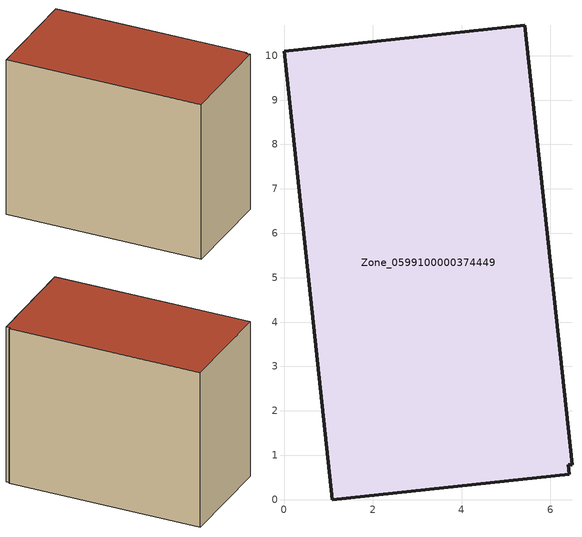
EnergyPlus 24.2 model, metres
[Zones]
Zone_0599100000374449
 floor ground (C_G): 6.49,0.79 6.4,0.78 6.42,0.57 1.08,0 0,10.1 5.43,10.68 z1.69
 wall outside (C_F): 6.49,0.79 5.43,10.68 0,10.1 1.08,0 6.42,0.57 6.4,0.78 6.49,0.79 z1.69:10.01
 roof outside (C_R): 6.4,0.78 6.49,0.79 5.43,10.68 0,10.1 1.08,0 6.42,0.57 z10.01
[BUILDING]
Pand.0599100000374449: North Axis=0; Terrain=City; Loads Convergence Tolerance Value=0.04; Temperature Convergence Tolerance Value=0.4; Solar Distribution=FullExterior; Maximum Number of Warmup Days=25; Minimum Number of Warmup Days=1
[Site:Location]
Rotterdam.The.Hague.AP_ZH_NLD Design_Conditions: Latitude=51.96; Longitude=4.45; Time Zone=1; Elevation=-4.5
[SITE:GROUNDTEMPERATURE:BUILDINGSURFACE]
18, 18, 18, 18, 18, 18, 18, 18, 18, 18, 18, 18
[MATERIAL] Thermal Absorptance=0.9; Solar Absorptance=0.7; Visible Absorptance=0.7
Name | Roughness | Thickness | Conductivity | Density | Specific Heat
G.TI.1992-2005 | MediumSmooth | 0.15 | 0.06 | 540 | 1210
F.TI.1992-2005 | Rough | 0.3 | 0.12 | 1920 | 840
R.TI.1992-2005 | MediumRough | 0.2 | 0.08 | 1500 | 1000
[CONSTRUCTION]
C_G: G.TI.1992-2005
C_F: F.TI.1992-2005
C_R: R.TI.1992-2005
[ZONE]
Zone_0599100000374449: Type=1; Multiplier=1; Ceiling Height=Autocalculate; Volume=Autocalculate; Floor Area=autocalculate; Part of Total Floor Area=Yes
[ZONEINFILTRATION:DESIGNFLOWRATE]
Infil_Zone_0599100000374449: Zone or ZoneList or Space or SpaceList=Zone_0599100000374449; Schedule=AlwaysOn; Design Flow Rate Calculation Method=Flow/Area; Flow Rate per Floor Area=0.0015; Constant Term Coefficient=1; Temperature Term Coefficient=0; Velocity Term Coefficient=0; Velocity Squared Term Coefficient=0
[HVACTEMPLATE:ZONE:IDEALLOADSAIRSYSTEM]
Zone_0599100000374449: Maximum Heating Supply Air Temperature=50; Minimum Cooling Supply Air Temperature=13; Maximum Heating Supply Air Humidity Ratio=0.0156; Minimum Cooling Supply Air Humidity Ratio=0.0077; Heating Limit=NoLimit; Cooling Limit=NoLimit; Dehumidification Control Type=ConstantSensibleHeatRatio; Cooling Sensible Heat Ratio=0.7; Dehumidification Setpoint=60; Humidification Control Type=None; Humidification Setpoint=30; Outdoor Air Method=None; Outdoor Air Flow Rate per Person=0.00944; Outdoor Air Flow Rate per Zone Floor Area=0; Outdoor Air Flow Rate per Zone=0; Demand Controlled Ventilation Type=None; Outdoor Air Economizer Type=NoEconomizer; Heat Recovery Type=None; Sensible Heat Recovery Effectiveness=0.7; Latent Heat Recovery Effectiveness=0.65
[ZONECONTROL:THERMOSTAT]
ThermostatControl_Zone_0599100000374449: Zone or ZoneList=Zone_0599100000374449; Control Type Schedule=DualSetpointControlType; Control 1=Thermostat_Zone_0599100000374449; Temperature Difference Between Cutout And Setpoint=0
[THERMOSTATSETPOINT:DUALSETPOINT]
Thermostat_Zone_0599100000374449: Heating Setpoint Temperature Schedule=HeatingSetpoint_Zone_0599100000374449; Cooling Setpoint Temperature Schedule=CoolingSetpoint_Zone_0599100000374449
[SCHEDULE:COMPACT]
HeatingSetpoint_Zone_0599100000374449: Through: 12/31, For: AllDays, Until: 24:00, 21
CoolingSetpoint_Zone_0599100000374449: Through: 12/31, For: AllDays, Until: 24:00, 24
DualSetpointControlType: Through: 12/31, For: AllDays, Until: 24:00, 4
AlwaysOn: Through: 12/31, For: AllDays, Until: 24:00, 1
